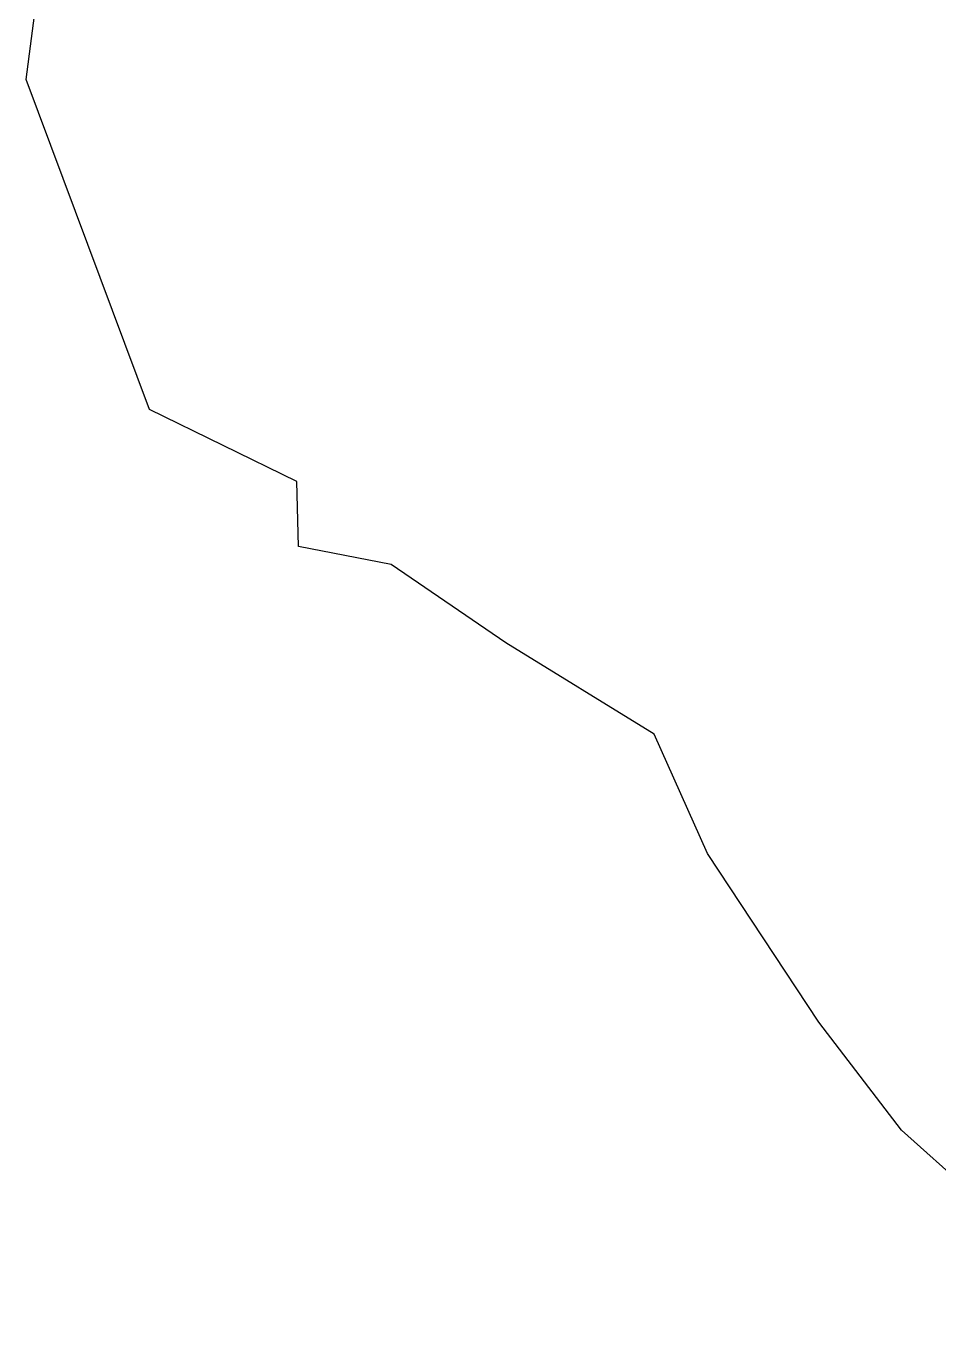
# Model space of a CAD drawing. Header units: metres. Extents: x 283839 to 285909, y 2019455 to 2022422.
# Drawn here: x 283839 to 284874, y 2019461 to 2020942 of the extents above; entities that cross this region are included whole.
import ezdxf

# ---------------------------------------------------------------- set-up
doc = ezdxf.new("R2010")
doc.units = ezdxf.units.M
doc.header["$MEASUREMENT"] = 0
doc.layers.add('village', color=3, linetype='Continuous')

msp = doc.modelspace()

# ---------------------------------------------------------------- linework, layer by layer
at = {"color": 3}
msp.add_line((283838.8, 2020880.9), (283854.4, 2021000.4), dxfattribs=at)
at = {"layer": 'village', "color": 3}
for p, q in [((283978.6, 2020506.8), (283838.8, 2020880.9)), ((284145.9, 2020425.1), (283978.6, 2020506.8)), ((284147.9, 2020351.4), (284145.9, 2020425.1)), ((284253, 2020331.1), (284147.9, 2020351.4)), ((284383, 2020242.1), (284253, 2020331.1)), ((284551.2, 2020138.6), (284383, 2020242.1)), ((284611.6, 2020003.2), (284551.2, 2020138.6)), ((284737.9, 2019811.8), (284611.6, 2020003.2)), ((284831.6, 2019689.4), (284737.9, 2019811.8)), ((285086.5, 2019460.8), (284831.6, 2019689.4))]:
    msp.add_line(p, q, dxfattribs=at)

doc.saveas('drawing.dxf')
